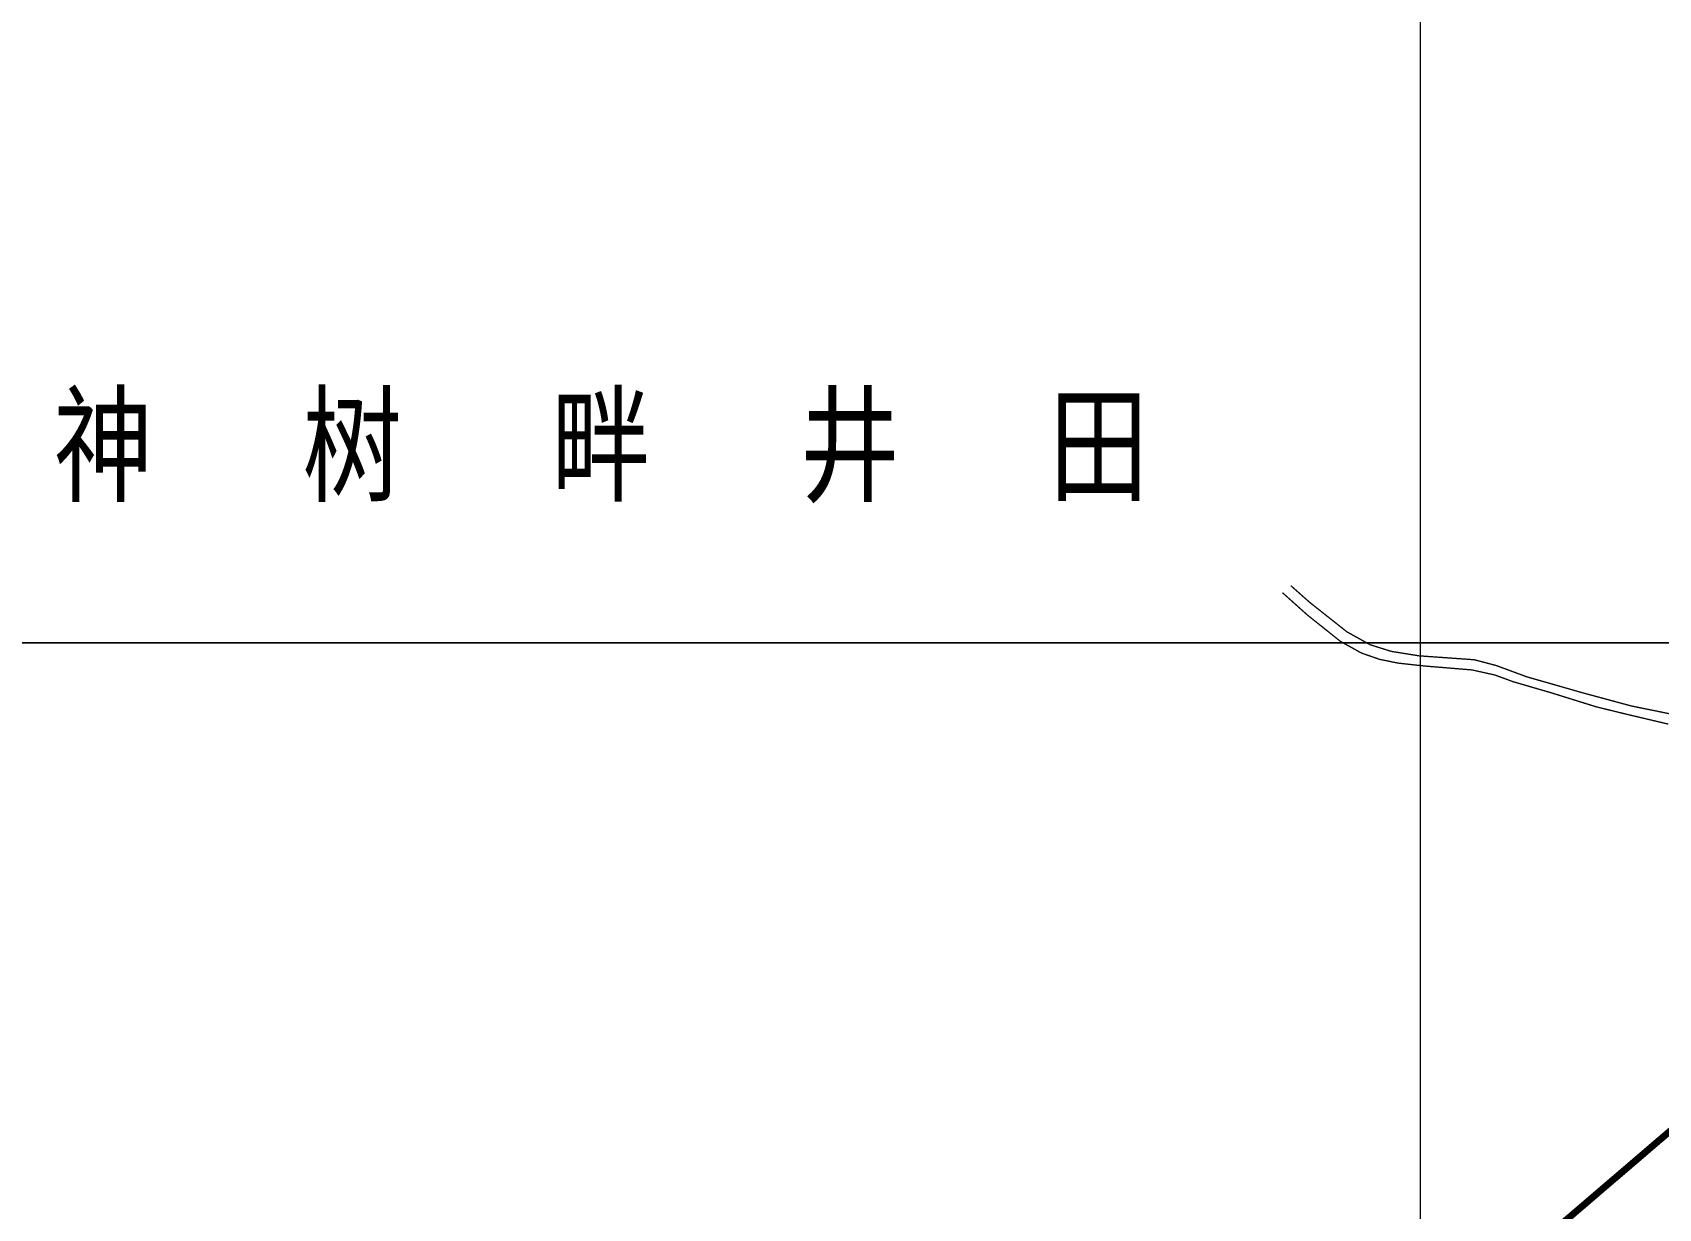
# Model space of a CAD drawing. Header units: millimetres. Extents: x 37412591 to 74834139, y 4258245 to 8527567.
# Drawn here: x 37414080.1 to 37414572, y 4262328.9 to 4262684.6 of the extents above; entities that cross this region are included whole.
import ezdxf

# ---------------------------------------------------------------- set-up
doc = ezdxf.new("R2010")
doc.units = ezdxf.units.MM
for name, color, linetype in [('DLSS', 4, 'Continuous'), ('井田边界', 7, 'Continuous'), ('文字', 7, 'Continuous')]:
    doc.layers.add(name, color=color, linetype=linetype)
doc.styles.get("Standard").update_dxf_attribs({"font": 'simfang.ttf', "width": 0.6667})
doc.styles.add('标准', font='SimSun.ttf', dxfattribs={"width": 0.667})
doc.linetypes.add('井田境界', pattern='A,10,-4,["+",Standard,S=4,R=0,X=-2,Y=-2],-4,10', length=28)

msp = doc.modelspace()

# ---------------------------------------------------------------- linework, layer by layer
at = {"linetype": 'ByBlock', "lineweight": 20}
for p, q in [((37414500, 4258300.88, 4910.12), (37414500, 4263462.94, 4910.12)), ((37413685.66, 4262500, 4910.12), (37416981.26, 4262500, 4910.12)), ((37416981.26, 4262500, 4910.12), (37413685.66, 4262500, 4910.12))]:
    msp.add_line(p, q, dxfattribs=at)
at = {"layer": 'DLSS', "linetype": 'Continuous', "const_width": 0.4, "elevation": 4910.12}
for points in [[(37414574.98, 4262475.45), (37414562.65, 4262478.36), (37414553.26, 4262480.65), (37414539.62, 4262484.9), (37414528.14, 4262488.24), (37414522.51, 4262490.3), (37414515.61, 4262491.83), (37414501.28, 4262493.01), (37414493.24, 4262493.89), (37414487.61, 4262495.04), (37414482.15, 4262496.94), (37414475.77, 4262500.5), (37414465.83, 4262508.42), (37414458.28, 4262515.18)], [(37414460.79, 4262517.33), (37414466.5, 4262512.27), (37414477.8, 4262503.33), (37414484.78, 4262499.45), (37414491.19, 4262497.44), (37414499.61, 4262496.09), (37414516.31, 4262494.91), (37414523.03, 4262493.13), (37414532.23, 4262489.73), (37414549.33, 4262484.84), (37414563.85, 4262480.92), (37414576.1, 4262478.43)]]:
    msp.add_lwpolyline(points, dxfattribs=at)
at = {"layer": '井田边界', "color": 0, "linetype": '井田境界', "lineweight": 100, "ltscale": 5}
msp.add_lwpolyline([(37416043.52, 4261183.92), (37416053.51, 4260479.91), (37416104.51, 4259255.91), (37415890.51, 4258908.9), (37415461.5, 4258704.9), (37414915.5, 4258547.9), (37412906.49, 4260925.93), (37415678.53, 4263294.94)], close=True, dxfattribs=at)

# ---------------------------------------------------------------- texts
at = {"layer": '文字', "lineweight": 5, "style": '标准', "width": 0.78}
msp.add_text('神   树   畔   井   田', height=28.35, dxfattribs=at).set_placement((37414086.4, 4262545.7, 4910.12))

doc.saveas('drawing.dxf')
